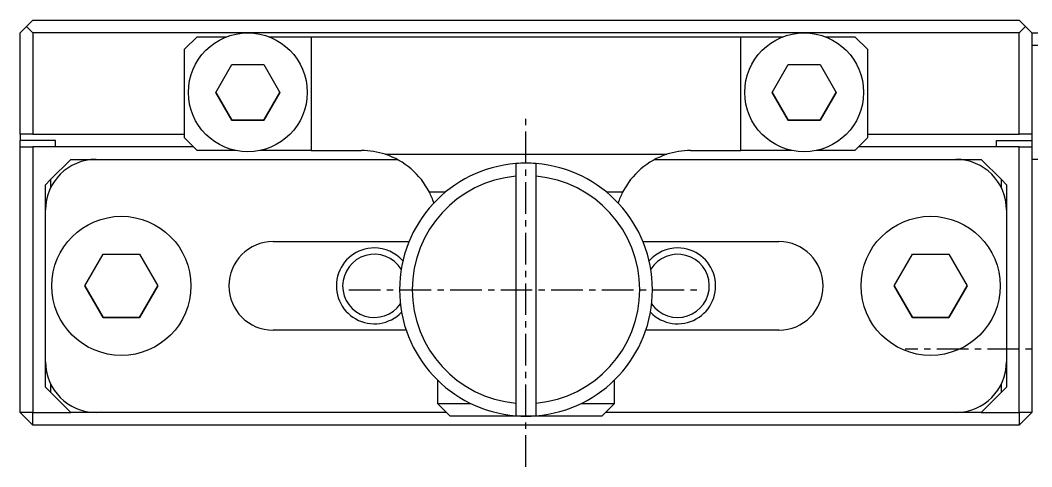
# Model space of a CAD drawing. Extents: x 10 to 365, y 10 to 240.
# Drawn here: x 98.84 to 138.84, y 222.1 to 239.75 of the extents above; entities that cross this region are included whole.
import ezdxf

# ---------------------------------------------------------------- set-up
doc = ezdxf.new("R2010")
doc.units = 0
doc.linetypes.add('CENTER', pattern=[2, 1.25, -0.25, 0.25, -0.25])
doc.layers.get('0').update_dxf_attribs({"linetype": 'CONTINUOUS'})
doc.layers.add('CENTER', color=1, linetype='CENTER')

msp = doc.modelspace()

# ---------------------------------------------------------------- linework, layer by layer
at = {"color": 7, "linetype": 'CONTINUOUS'}
for p, q in [((99.094926, 239.499999), (99.344926, 239.749999)), ((99.344926, 239.749999), (138.344926, 239.749999)), ((138.594926, 239.499999), (138.344926, 239.749999)), ((98.844926, 239.249999), (99.094926, 239.499999)), ((98.844926, 235.249999), (98.844926, 239.249999)), ((99.094926, 239.499999), (99.344926, 239.249999)), ((99.344926, 239.249999), (99.344926, 235.249999)), ((107.844926, 239.249999), (99.344926, 239.249999)), ((129.844926, 239.249999), (107.844926, 239.249999)), ((138.344926, 239.249999), (129.844926, 239.249999)), ((138.344926, 239.249999), (138.594926, 239.499999)), ((138.344926, 235.249999), (138.344926, 239.249999)), ((138.594926, 239.499999), (138.844926, 239.249999)), ((138.844926, 239.249999), (156.344926, 239.249999)), ((138.844926, 239.249999), (138.844926, 235.249999)), ((105.344926, 238.599999), (105.844926, 239.099999)), ((105.844926, 239.099999), (107.01879, 239.099999)), ((108.671062, 239.099999), (110.344926, 239.099999)), ((110.344926, 239.099999), (110.344926, 234.6)), ((110.344926, 239.099999), (127.344926, 239.099999)), ((127.344926, 234.6), (127.344926, 239.099999)), ((127.344926, 239.099999), (129.01879, 239.099999)), ((130.671062, 239.099999), (131.844926, 239.099999)), ((131.844926, 239.099999), (132.344926, 238.599999)), ((105.344926, 235.1), (105.344926, 238.599999)), ((132.344926, 238.599999), (132.344926, 235.1)), ((156.344926, 238.749999), (138.844926, 238.749999)), ((106.574755, 236.899999), (107.209841, 237.999999)), ((107.209841, 237.999999), (108.480011, 237.999999)), ((108.480011, 237.999999), (109.115097, 236.899999)), ((128.574755, 236.899999), (129.209841, 237.999999)), ((129.209841, 237.999999), (130.480011, 237.999999)), ((130.480011, 237.999999), (131.115097, 236.899999)), ((107.209841, 235.799999), (106.574755, 236.899999)), ((106.574755, 236.899999), (107.209841, 235.799999)), ((109.115097, 236.899999), (108.480011, 235.799999)), ((108.480011, 235.799999), (109.115097, 236.899999)), ((129.209841, 235.799999), (128.574755, 236.899999)), ((128.574755, 236.899999), (129.209841, 235.799999)), ((131.115097, 236.899999), (130.480011, 235.799999)), ((130.480011, 235.799999), (131.115097, 236.899999)), ((108.480011, 235.799999), (107.209841, 235.799999)), ((107.209841, 235.799999), (108.480011, 235.799999)), ((130.480011, 235.799999), (129.209841, 235.799999)), ((129.209841, 235.799999), (130.480011, 235.799999)), ((98.844926, 235.25), (98.844926, 234.999999)), ((99.344926, 235.249999), (98.844926, 235.249999)), ((99.344926, 235.249999), (105.344926, 235.249999)), ((132.344926, 235.249999), (138.344926, 235.249999)), ((138.844926, 235.249999), (138.344926, 235.249999)), ((138.844926, 235.25), (138.844926, 235)), ((100.244926, 234.999999), (98.844926, 234.999999)), ((98.844926, 234.749999), (98.844926, 234.999999)), ((100.244926, 234.749999), (100.244926, 234.999999)), ((105.844926, 234.6), (105.344926, 235.1)), ((132.344926, 235.1), (131.844926, 234.6)), ((137.444926, 234.999999), (138.844926, 234.999999)), ((137.444926, 234.749999), (137.444926, 234.999999)), ((138.844926, 234.999999), (138.844926, 234.749999)), ((98.844926, 224.25), (98.844926, 234.749999)), ((98.844926, 234.749999), (99.344926, 234.749999)), ((99.344926, 234.749999), (99.344926, 224.25)), ((105.694926, 234.749999), (99.344926, 234.749999)), ((107.362743, 234.6), (105.844926, 234.6)), ((110.344926, 234.6), (108.327109, 234.6)), ((110.344926, 234.6), (112.344926, 234.6)), ((113.281676, 234.45), (124.408176, 234.45)), ((125.344926, 234.6), (127.344926, 234.6)), ((129.362743, 234.6), (127.344926, 234.6)), ((131.844926, 234.6), (130.327109, 234.6)), ((138.344926, 234.749999), (131.994926, 234.749999)), ((138.344926, 224.25), (138.344926, 234.749999)), ((138.344926, 234.749999), (138.844926, 234.749999)), ((138.844926, 234.749999), (138.844926, 224.25)), ((100.844926, 234.25), (100.044926, 233.449999)), ((100.844926, 234.25), (101.844926, 234.25)), ((101.844926, 234.249999), (113.750773, 234.249999)), ((118.444926, 234.083974), (118.444926, 233.582186)), ((119.244926, 233.582186), (119.244926, 234.083974)), ((123.939032, 234.249999), (135.844926, 234.249999)), ((135.844926, 234.249999), (136.844926, 234.25)), ((137.644926, 233.449999), (136.844926, 234.25)), ((153.344926, 234.25), (138.844926, 234.25)), ((99.844926, 233.25), (100.044926, 233.449999)), ((99.844926, 232.249999), (99.844926, 233.25)), ((100.044926, 233.449999), (100.044926, 233.121779)), ((118.444926, 233.582186), (118.444926, 224.617813)), ((119.244926, 224.617813), (119.244926, 233.582186)), ((137.644926, 233.121779), (137.644926, 233.449999)), ((137.644926, 233.449999), (137.844926, 233.25)), ((137.844926, 233.25), (137.844926, 232.249999)), ((115.654707, 232.95), (115.024012, 232.95)), ((122.66584, 232.95), (122.035145, 232.95)), ((99.844926, 226.25), (99.844926, 232.249999)), ((137.844926, 232.249999), (137.844926, 226.25)), ((108.844926, 230.999999), (114.219994, 230.999999)), ((123.469858, 230.999999), (128.844926, 230.999999)), ((101.40155, 229.249999), (102.123238, 230.499999)), ((102.123238, 230.499999), (103.566614, 230.499999)), ((103.566614, 230.499999), (104.288302, 229.249999)), ((133.40155, 229.249999), (134.123238, 230.499999)), ((134.123238, 230.499999), (135.566614, 230.499999)), ((135.566614, 230.499999), (136.288302, 229.249999)), ((102.123238, 227.999999), (101.40155, 229.249999)), ((101.40155, 229.249999), (102.123238, 227.999999)), ((104.288302, 229.249999), (103.566614, 227.999999)), ((103.566614, 227.999999), (104.288302, 229.249999)), ((134.123238, 227.999999), (133.40155, 229.249999)), ((133.40155, 229.249999), (134.123238, 227.999999)), ((136.288302, 229.249999), (135.566614, 227.999999)), ((135.566614, 227.999999), (136.288302, 229.249999)), ((103.566614, 227.999999), (102.123238, 227.999999)), ((102.123238, 227.999999), (103.566614, 227.999999)), ((135.566614, 227.999999), (134.123238, 227.999999)), ((134.123238, 227.999999), (135.566614, 227.999999)), ((114.107838, 227.5), (108.844926, 227.5)), ((128.844926, 227.5), (123.582014, 227.5)), ((99.844926, 225.25), (99.844926, 226.25)), ((137.844926, 226.25), (137.844926, 225.25)), ((100.044926, 225.049999), (99.844926, 225.25)), ((100.044926, 225.37822), (100.044926, 225.049999)), ((115.344926, 225.529285), (115.344926, 224.6)), ((122.344926, 224.6), (122.344926, 225.529285)), ((137.644926, 225.049999), (137.644926, 225.37822)), ((137.844926, 225.25), (137.644926, 225.049999)), ((100.044926, 225.049999), (100.844926, 224.25)), ((136.844926, 224.25), (137.644926, 225.049999)), ((115.344926, 224.6), (116.665476, 224.6)), ((115.844926, 224.1), (115.344926, 224.6)), ((118.444926, 224.617813), (118.444926, 224.116025)), ((119.244926, 224.116025), (119.244926, 224.617813)), ((121.024375, 224.6), (122.344926, 224.6)), ((122.344926, 224.6), (121.844926, 224.1)), ((99.344926, 224.25), (98.844926, 224.25)), ((99.344926, 223.75), (98.844926, 224.25)), ((99.344926, 224.25), (100.844926, 224.25)), ((99.344926, 223.75), (99.344926, 224.25)), ((101.844926, 224.25), (100.844926, 224.25)), ((115.694926, 224.25), (101.844926, 224.25)), ((118.844926, 224.1), (115.844926, 224.1)), ((121.844926, 224.1), (118.844926, 224.1)), ((135.844926, 224.25), (121.994926, 224.25)), ((136.844926, 224.25), (135.844926, 224.25)), ((136.844926, 224.25), (138.344926, 224.25)), ((138.344926, 224.25), (138.344926, 223.75)), ((138.844926, 224.25), (138.344926, 223.75)), ((138.844926, 224.25), (138.344926, 224.25)), ((138.344926, 223.75), (99.344926, 223.75))]:
    msp.add_line(p, q, dxfattribs=at)
for centre, radius in [((107.844926, 236.899999), 2.35), ((129.844926, 236.899999), 2.35), ((102.844926, 229.249999), 2.75), ((134.844926, 229.249999), 2.75)]:
    msp.add_circle(centre, radius, dxfattribs=at)
for centre, radius, start, end in [((112.344926, 231.6), 3, 71.805128, 90), ((112.344922, 231.599995), 3.000005, 26.743726, 71.805086), ((125.344926, 231.6), 3, 108.194872, 153.256316), ((125.344926, 231.6), 3, 90, 108.194872), ((101.844926, 232.249999), 2, 90, 180), ((118.844926, 229.099999), 5, 94.588566, 265.411434), ((118.844926, 229.099999), 5, 85.411434, 94.588566), ((118.844926, 229.099999), 5, 274.588566, 85.411434), ((135.844926, 232.249999), 2, 0, 90), ((118.844926, 229.099999), 4.5, 95.099689, 264.900311), ((118.844926, 229.099999), 4.5, 275.099689, 84.900311), ((112.344926, 231.6), 3, 17.903998, 26.743684), ((125.344926, 231.6), 3, 153.256316, 162.096002), ((108.844926, 229.25), 1.75, 90, 270), ((128.844926, 229.25), 1.75, 270, 90), ((112.844926, 229.25), 1.25, 31.560816, 180), ((124.844926, 229.25), 1.25, 214.425008, 148.439184), ((112.844926, 229.25), 1.25, 180, 325.574992), ((101.844926, 226.25), 2, 180, 270), ((135.844926, 226.25), 2, 270, 0), ((118.844926, 229.099999), 5, 265.411434, 274.588566)]:
    msp.add_arc(centre, radius, start, end, dxfattribs=at)
at = {"color": 3, "linetype": 'CONTINUOUS'}
for centre, start, end in [((112.844926, 229.25), 90, 316.055477), ((112.844926, 229.25), 41.810315, 90), ((124.844926, 229.25), 90, 138.189685), ((124.844926, 229.25), 223.944523, 90)]:
    msp.add_arc(centre, 1.5, start, end, dxfattribs=at)
at = {"layer": 'CENTER', "color": 1, "linetype": 'CENTER'}
for p, q in [((118.844926, 222.099999), (118.844926, 236.099999)), ((111.844926, 229.099999), (125.844926, 229.099999)), ((202.344933, 226.75), (133.844934, 226.75))]:
    msp.add_line(p, q, dxfattribs=at)

doc.saveas('drawing.dxf')
